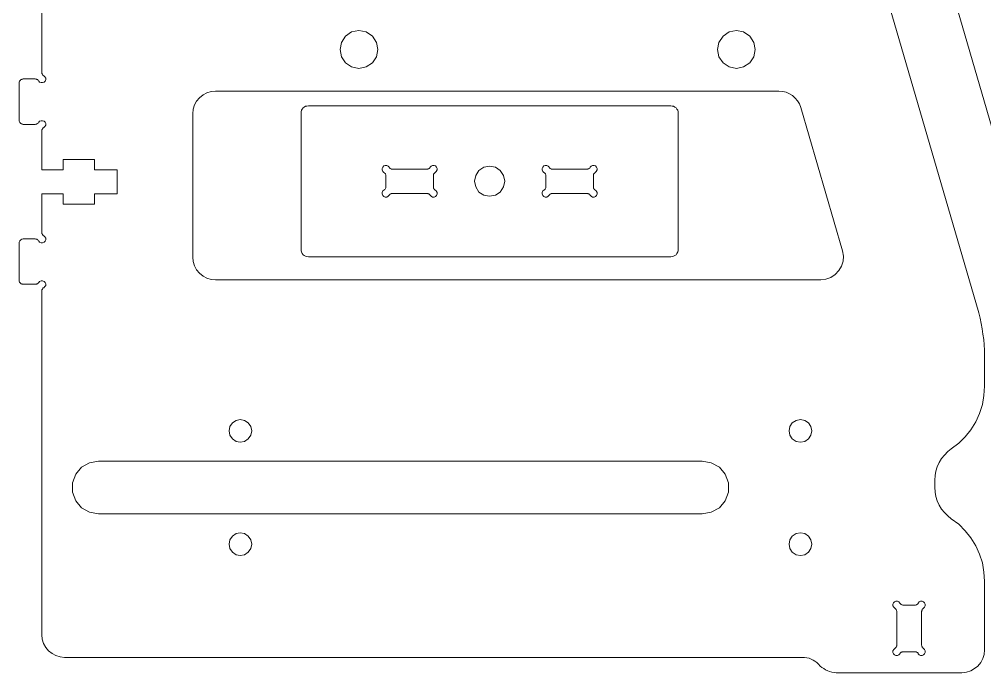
# Model space of a CAD drawing. Header units: inches. Extents: x 0 to 612, y 168 to 624.
# Drawn here: x 379.2 to 504.6, y 176.6 to 261.5 of the extents above; entities that cross this region are included whole.
import ezdxf

# ---------------------------------------------------------------- set-up
doc = ezdxf.new("R2010")
doc.units = ezdxf.units.IN
doc.header["$MEASUREMENT"] = 0
doc.layers.add('Capa 1', color=7, linetype='Continuous')

# ---------------------------------------------------------------- blocks, each defined once
blk = doc.blocks.new('block 520')
at = {"layer": 'Capa 1', "color": 7, "lineweight": 9, "true_color": 0xffffff}
blk.add_lwpolyline([(498.12, 200.7), (498.15, 200.08), (498.25, 199.49), (498.43, 198.94), (498.67, 198.38), (499.01, 197.87), (499.36, 197.42), (499.81, 197), (500.26, 196.62)], dxfattribs=at)
blk = doc.blocks.new('block 521')
at = {"layer": 'Capa 1', "color": 7, "lineweight": 9, "true_color": 0xffffff}
blk.add_lwpolyline([(493.58, 185.66), (493.45, 185.83), (493.27, 185.9), (493.06, 185.9), (492.89, 185.83), (492.75, 185.69), (492.68, 185.52), (492.68, 185.31), (492.79, 185.14), (492.93, 185)], dxfattribs=at)
blk = doc.blocks.new('block 522')
at = {"layer": 'Capa 1', "color": 7, "lineweight": 9, "true_color": 0xffffff}
blk.add_lwpolyline([(494, 185.41), (493.96, 185.41), (493.89, 185.45), (493.83, 185.45), (493.76, 185.48), (493.72, 185.52), (493.65, 185.55), (493.62, 185.62), (493.58, 185.66)], dxfattribs=at)
blk = doc.blocks.new('block 523')
at = {"layer": 'Capa 1', "color": 7, "lineweight": 9, "true_color": 0xffffff}
blk.add_lwpolyline([(500.26, 196.62), (501.23, 195.89), (502.06, 195.06), (502.82, 194.13), (503.44, 193.09), (503.93, 192.02), (504.31, 190.88), (504.51, 189.7), (504.58, 188.49)], dxfattribs=at)
blk = doc.blocks.new('block 524')
at = {"layer": 'Capa 1', "color": 7, "lineweight": 9, "true_color": 0xffffff}
blk.add_lwpolyline([(500.26, 205.68), (499.81, 205.34), (499.36, 204.89), (499.01, 204.44), (498.67, 203.92), (498.43, 203.37), (498.25, 202.81), (498.15, 202.22), (498.12, 201.64)], dxfattribs=at)
blk = doc.blocks.new('block 526')
at = {"layer": 'Capa 1', "color": 7, "lineweight": 9, "true_color": 0xffffff}
blk.add_lwpolyline([(503.82, 223.33), (504, 222.67), (504.13, 221.98), (504.27, 221.28), (504.38, 220.59), (504.48, 219.9), (504.55, 219.21), (504.58, 218.52), (504.58, 217.83)], dxfattribs=at)
blk = doc.blocks.new('block 527')
at = {"layer": 'Capa 1', "color": 7, "lineweight": 9, "true_color": 0xffffff}
blk.add_lwpolyline([(496.66, 185), (496.8, 185.14), (496.87, 185.31), (496.87, 185.52), (496.8, 185.69), (496.66, 185.83), (496.49, 185.9), (496.28, 185.9), (496.11, 185.83), (495.97, 185.66)], dxfattribs=at)
blk = doc.blocks.new('block 528')
at = {"layer": 'Capa 1', "color": 7, "lineweight": 9, "true_color": 0xffffff}
blk.add_lwpolyline([(493.17, 184.58), (493.17, 180.19)], dxfattribs=at)
blk = doc.blocks.new('block 529')
at = {"layer": 'Capa 1', "color": 7, "lineweight": 9, "true_color": 0xffffff}
blk.add_lwpolyline([(492.93, 185), (492.96, 184.96), (493.03, 184.93), (493.06, 184.86), (493.1, 184.83), (493.13, 184.76), (493.13, 184.69), (493.17, 184.62), (493.17, 184.58)], dxfattribs=at)
blk = doc.blocks.new('block 530')
at = {"layer": 'Capa 1', "color": 7, "lineweight": 9, "true_color": 0xffffff}
blk.add_lwpolyline([(385.07, 178.6), (384.49, 178.67), (383.93, 178.84), (383.45, 179.12), (383, 179.46), (382.62, 179.91), (382.34, 180.43), (382.17, 180.99), (382.13, 181.54)], dxfattribs=at)
blk = doc.blocks.new('block 531')
at = {"layer": 'Capa 1', "color": 7, "lineweight": 9, "true_color": 0xffffff}
blk.add_lwpolyline([(498.12, 200.7), (498.12, 201.64)], dxfattribs=at)
blk = doc.blocks.new('block 532')
at = {"layer": 'Capa 1', "color": 7, "lineweight": 9, "true_color": 0xffffff}
blk.add_lwpolyline([(495.55, 185.41), (494, 185.41)], dxfattribs=at)
blk = doc.blocks.new('block 533')
at = {"layer": 'Capa 1', "color": 7, "lineweight": 9, "true_color": 0xffffff}
blk.add_lwpolyline([(495.97, 185.66), (495.94, 185.62), (495.9, 185.55), (495.87, 185.52), (495.8, 185.48), (495.73, 185.45), (495.69, 185.45), (495.62, 185.41), (495.55, 185.41)], dxfattribs=at)
blk = doc.blocks.new('block 534')
at = {"layer": 'Capa 1', "color": 7, "lineweight": 9, "true_color": 0xffffff}
blk.add_lwpolyline([(496.66, 179.78), (496.59, 179.81), (496.56, 179.84), (496.49, 179.88), (496.46, 179.95), (496.46, 180.02), (496.42, 180.05), (496.42, 180.12), (496.39, 180.19)], dxfattribs=at)
blk = doc.blocks.new('block 535')
at = {"layer": 'Capa 1', "color": 7, "lineweight": 9, "true_color": 0xffffff}
blk.add_lwpolyline([(504.58, 213.81), (504.51, 212.6), (504.31, 211.43), (503.93, 210.28), (503.44, 209.21), (502.82, 208.17), (502.06, 207.24), (501.23, 206.41), (500.26, 205.68)], dxfattribs=at)
blk = doc.blocks.new('block 536')
at = {"layer": 'Capa 1', "color": 7, "lineweight": 9, "true_color": 0xffffff}
blk.add_lwpolyline([(495.55, 179.33), (495.62, 179.33), (495.69, 179.33), (495.73, 179.29), (495.8, 179.29), (495.87, 179.26), (495.9, 179.19), (495.94, 179.15), (495.97, 179.08)], dxfattribs=at)
blk = doc.blocks.new('block 537')
at = {"layer": 'Capa 1', "color": 7, "lineweight": 9, "true_color": 0xffffff}
blk.add_lwpolyline([(494, 179.33), (495.55, 179.33)], dxfattribs=at)
blk = doc.blocks.new('block 538')
at = {"layer": 'Capa 1', "color": 7, "lineweight": 9, "true_color": 0xffffff}
blk.add_lwpolyline([(493.58, 179.08), (493.62, 179.15), (493.65, 179.19), (493.72, 179.26), (493.76, 179.29), (493.83, 179.29), (493.89, 179.33), (493.96, 179.33), (494, 179.33)], dxfattribs=at)
blk = doc.blocks.new('block 539')
at = {"layer": 'Capa 1', "color": 7, "lineweight": 9, "true_color": 0xffffff}
blk.add_lwpolyline([(492.93, 179.78), (492.79, 179.64), (492.68, 179.46), (492.68, 179.26), (492.75, 179.08), (492.89, 178.95), (493.06, 178.84), (493.27, 178.88), (493.45, 178.95), (493.58, 179.08)], dxfattribs=at)
blk = doc.blocks.new('block 540')
at = {"layer": 'Capa 1', "color": 7, "lineweight": 9, "true_color": 0xffffff}
blk.add_lwpolyline([(493.17, 180.19), (493.17, 180.12), (493.13, 180.05), (493.13, 180.02), (493.1, 179.95), (493.06, 179.88), (493.03, 179.84), (492.96, 179.81), (492.93, 179.78)], dxfattribs=at)
blk = doc.blocks.new('block 542')
at = {"layer": 'Capa 1', "color": 7, "lineweight": 9, "true_color": 0xffffff}
blk.add_lwpolyline([(486.15, 231.38), (480.72, 250.03)], dxfattribs=at)
blk = doc.blocks.new('block 543')
at = {"layer": 'Capa 1', "color": 7, "lineweight": 9, "true_color": 0xffffff}
blk.add_lwpolyline([(483.31, 227.65), (483.97, 227.72), (484.62, 227.93), (485.18, 228.31), (485.66, 228.83), (486.01, 229.41), (486.22, 230.04), (486.25, 230.73), (486.15, 231.38)], dxfattribs=at)
blk = doc.blocks.new('block 544')
at = {"layer": 'Capa 1', "color": 7, "lineweight": 9, "true_color": 0xffffff}
blk.add_lwpolyline([(404.69, 227.65), (483.31, 227.65)], dxfattribs=at)
blk = doc.blocks.new('block 545')
at = {"layer": 'Capa 1', "color": 7, "lineweight": 9, "true_color": 0xffffff}
blk.add_lwpolyline([(401.75, 230.59), (401.78, 230), (401.95, 229.45), (402.23, 228.93), (402.61, 228.48), (403.06, 228.13), (403.54, 227.86), (404.1, 227.68), (404.69, 227.65)], dxfattribs=at)
blk = doc.blocks.new('block 546')
at = {"layer": 'Capa 1', "color": 7, "lineweight": 9, "true_color": 0xffffff}
blk.add_lwpolyline([(401.75, 249.2), (401.75, 230.59)], dxfattribs=at)
blk = doc.blocks.new('block 547')
at = {"layer": 'Capa 1', "color": 7, "lineweight": 9, "true_color": 0xffffff}
blk.add_lwpolyline([(504.58, 188.49), (504.58, 179.6)], dxfattribs=at)
blk = doc.blocks.new('block 549')
at = {"layer": 'Capa 1', "color": 7, "lineweight": 9, "true_color": 0xffffff}
blk.add_lwpolyline([(477.88, 252.14), (404.69, 252.14)], dxfattribs=at)
blk = doc.blocks.new('block 550')
at = {"layer": 'Capa 1', "color": 7, "lineweight": 9, "true_color": 0xffffff}
blk.add_lwpolyline([(404.69, 252.14), (404.1, 252.1), (403.54, 251.93), (403.06, 251.65), (402.61, 251.27), (402.23, 250.82), (401.95, 250.34), (401.78, 249.79), (401.75, 249.2)], dxfattribs=at)
blk = doc.blocks.new('block 551')
at = {"layer": 'Capa 1', "color": 7, "lineweight": 9, "true_color": 0xffffff}
blk.add_lwpolyline([(480.72, 250.03), (480.54, 250.48), (480.3, 250.89), (479.99, 251.24), (479.64, 251.55), (479.23, 251.79), (478.81, 252), (478.36, 252.1), (477.88, 252.14)], dxfattribs=at)
blk = doc.blocks.new('block 553')
at = {"layer": 'Capa 1', "color": 7, "lineweight": 9, "true_color": 0xffffff}
blk.add_lwpolyline([(483, 177.74), (482.79, 177.94), (482.55, 178.12), (482.31, 178.25), (482.06, 178.39), (481.79, 178.5), (481.51, 178.57), (481.2, 178.6), (480.92, 178.6)], dxfattribs=at)
blk = doc.blocks.new('block 554')
at = {"layer": 'Capa 1', "color": 7, "lineweight": 9, "true_color": 0xffffff}
blk.add_lwpolyline([(485.32, 176.63), (485.04, 176.66), (484.76, 176.7), (484.45, 176.77), (484.21, 176.87), (483.93, 177.01), (483.69, 177.15), (483.45, 177.32), (483.24, 177.49)], dxfattribs=at)
blk = doc.blocks.new('block 555')
at = {"layer": 'Capa 1', "color": 7, "lineweight": 9, "true_color": 0xffffff}
blk.add_lwpolyline([(504.58, 179.6), (504.55, 179.01), (504.38, 178.46), (504.1, 177.94), (503.72, 177.49), (503.27, 177.15), (502.78, 176.87), (502.23, 176.7), (501.64, 176.63)], dxfattribs=at)
blk = doc.blocks.new('block 558')
at = {"layer": 'Capa 1', "color": 7, "lineweight": 9, "true_color": 0xffffff}
blk.add_lwpolyline([(496.39, 184.58), (496.42, 184.62), (496.42, 184.69), (496.46, 184.76), (496.46, 184.83), (496.49, 184.86), (496.56, 184.93), (496.59, 184.96), (496.66, 185)], dxfattribs=at)
blk = doc.blocks.new('block 559')
at = {"layer": 'Capa 1', "color": 7, "lineweight": 9, "true_color": 0xffffff}
blk.add_lwpolyline([(496.39, 180.19), (496.39, 184.58)], dxfattribs=at)
blk = doc.blocks.new('block 560')
at = {"layer": 'Capa 1', "color": 7, "lineweight": 9, "true_color": 0xffffff}
blk.add_lwpolyline([(381.27, 227.06), (381.34, 227.06), (381.41, 227.06), (381.48, 227.1), (381.51, 227.1), (381.58, 227.13), (381.61, 227.2), (381.68, 227.23), (381.72, 227.3)], dxfattribs=at)
blk = doc.blocks.new('block 561')
at = {"layer": 'Capa 1', "color": 7, "lineweight": 9, "true_color": 0xffffff}
blk.add_lwpolyline([(495.97, 179.08), (496.11, 178.95), (496.28, 178.88), (496.49, 178.84), (496.66, 178.95), (496.8, 179.08), (496.87, 179.26), (496.87, 179.46), (496.8, 179.64), (496.66, 179.78)], dxfattribs=at)
blk = doc.blocks.new('block 562')
at = {"layer": 'Capa 1', "color": 7, "lineweight": 9, "true_color": 0xffffff}
blk.add_lwpolyline([(382.38, 226.61), (382.31, 226.58), (382.27, 226.54), (382.24, 226.51), (382.2, 226.44), (382.17, 226.37), (382.13, 226.33), (382.13, 226.27), (382.13, 226.2)], dxfattribs=at)
blk = doc.blocks.new('block 563')
at = {"layer": 'Capa 1', "color": 7, "lineweight": 9, "true_color": 0xffffff}
blk.add_lwpolyline([(382.13, 181.54), (382.13, 226.2)], dxfattribs=at)
blk = doc.blocks.new('block 564')
at = {"layer": 'Capa 1', "color": 7, "lineweight": 9, "true_color": 0xffffff}
blk.add_lwpolyline([(480.92, 178.6), (385.07, 178.6)], dxfattribs=at)
blk = doc.blocks.new('block 565')
at = {"layer": 'Capa 1', "color": 7, "lineweight": 9, "true_color": 0xffffff}
blk.add_lwpolyline([(483.24, 177.49), (483, 177.74)], dxfattribs=at)
blk = doc.blocks.new('block 566')
at = {"layer": 'Capa 1', "color": 7, "lineweight": 9, "true_color": 0xffffff}
blk.add_lwpolyline([(501.64, 176.63), (485.32, 176.63)], dxfattribs=at)
blk = doc.blocks.new('block 587')
at = {"layer": 'Capa 1', "color": 7, "lineweight": 9, "true_color": 0xffffff}
blk.add_lwpolyline([(382.38, 226.61), (382.51, 226.75), (382.62, 226.92), (382.62, 227.13), (382.55, 227.3), (382.41, 227.44), (382.2, 227.51), (382.03, 227.51), (381.82, 227.44), (381.72, 227.3)], dxfattribs=at)
blk = doc.blocks.new('block 605')
at = {"layer": 'Capa 1', "color": 7, "lineweight": 9, "true_color": 0xffffff}
blk.add_lwpolyline([(382.13, 254.56), (382.13, 343.87)], dxfattribs=at)
blk = doc.blocks.new('block 606')
at = {"layer": 'Capa 1', "color": 7, "lineweight": 9, "true_color": 0xffffff}
blk.add_lwpolyline([(382.13, 254.56), (382.13, 254.49), (382.13, 254.42), (382.17, 254.39), (382.2, 254.32), (382.24, 254.25), (382.27, 254.21), (382.31, 254.18), (382.38, 254.14)], dxfattribs=at)
blk = doc.blocks.new('block 607')
at = {"layer": 'Capa 1', "color": 7, "lineweight": 9, "true_color": 0xffffff}
blk.add_lwpolyline([(381.72, 253.45), (381.82, 253.32), (382.03, 253.25), (382.2, 253.25), (382.41, 253.32), (382.55, 253.45), (382.62, 253.63), (382.62, 253.83), (382.51, 254.01), (382.38, 254.14)], dxfattribs=at)
blk = doc.blocks.new('block 608')
at = {"layer": 'Capa 1', "color": 7, "lineweight": 9, "true_color": 0xffffff}
blk.add_lwpolyline([(381.72, 253.45), (381.68, 253.52), (381.61, 253.56), (381.58, 253.63), (381.51, 253.66), (381.48, 253.66), (381.41, 253.7), (381.34, 253.7), (381.27, 253.73)], dxfattribs=at)
blk = doc.blocks.new('block 609')
at = {"layer": 'Capa 1', "color": 7, "lineweight": 9, "true_color": 0xffffff}
blk.add_lwpolyline([(379.68, 253.73), (381.27, 253.73)], dxfattribs=at)
blk = doc.blocks.new('block 610')
at = {"layer": 'Capa 1', "color": 7, "lineweight": 9, "true_color": 0xffffff}
blk.add_lwpolyline([(379.68, 253.73), (379.57, 253.7), (379.5, 253.66), (379.4, 253.63), (379.33, 253.56), (379.26, 253.49), (379.23, 253.42), (379.19, 253.32), (379.19, 253.21)], dxfattribs=at)
blk = doc.blocks.new('block 611')
at = {"layer": 'Capa 1', "color": 7, "lineweight": 9, "true_color": 0xffffff}
blk.add_lwpolyline([(379.19, 248.33), (379.19, 253.21)], dxfattribs=at)
blk = doc.blocks.new('block 612')
at = {"layer": 'Capa 1', "color": 7, "lineweight": 9, "true_color": 0xffffff}
blk.add_lwpolyline([(379.19, 248.33), (379.19, 248.23), (379.23, 248.13), (379.26, 248.06), (379.33, 247.99), (379.4, 247.92), (379.5, 247.88), (379.57, 247.85), (379.68, 247.82)], dxfattribs=at)
blk = doc.blocks.new('block 614')
at = {"layer": 'Capa 1', "color": 7, "lineweight": 9, "true_color": 0xffffff}
blk.add_lwpolyline([(381.27, 247.82), (381.34, 247.85), (381.41, 247.85), (381.48, 247.88), (381.51, 247.88), (381.58, 247.92), (381.61, 247.99), (381.68, 248.02), (381.72, 248.09)], dxfattribs=at)
blk = doc.blocks.new('block 619')
at = {"layer": 'Capa 1', "color": 7, "lineweight": 9, "true_color": 0xffffff}
blk.add_lwpolyline([(384.87, 243.28), (384.87, 241.93)], dxfattribs=at)
blk = doc.blocks.new('block 620')
at = {"layer": 'Capa 1', "color": 7, "lineweight": 9, "true_color": 0xffffff}
blk.add_lwpolyline([(388.98, 243.28), (384.87, 243.28)], dxfattribs=at)
blk = doc.blocks.new('block 621')
at = {"layer": 'Capa 1', "color": 7, "lineweight": 9, "true_color": 0xffffff}
blk.add_lwpolyline([(388.98, 241.93), (388.98, 243.28)], dxfattribs=at)
blk = doc.blocks.new('block 622')
at = {"layer": 'Capa 1', "color": 7, "lineweight": 9, "true_color": 0xffffff}
blk.add_lwpolyline([(391.92, 241.93), (388.98, 241.93)], dxfattribs=at)
blk = doc.blocks.new('block 623')
at = {"layer": 'Capa 1', "color": 7, "lineweight": 9, "true_color": 0xffffff}
blk.add_lwpolyline([(391.92, 238.82), (391.92, 241.93)], dxfattribs=at)
blk = doc.blocks.new('block 624')
at = {"layer": 'Capa 1', "color": 7, "lineweight": 9, "true_color": 0xffffff}
blk.add_lwpolyline([(388.98, 238.82), (391.92, 238.82)], dxfattribs=at)
blk = doc.blocks.new('block 625')
at = {"layer": 'Capa 1', "color": 7, "lineweight": 9, "true_color": 0xffffff}
blk.add_lwpolyline([(388.98, 237.47), (388.98, 238.82)], dxfattribs=at)
blk = doc.blocks.new('block 626')
at = {"layer": 'Capa 1', "color": 7, "lineweight": 9, "true_color": 0xffffff}
blk.add_lwpolyline([(384.87, 237.47), (388.98, 237.47)], dxfattribs=at)
blk = doc.blocks.new('block 627')
at = {"layer": 'Capa 1', "color": 7, "lineweight": 9, "true_color": 0xffffff}
blk.add_lwpolyline([(384.87, 238.82), (384.87, 237.47)], dxfattribs=at)
blk = doc.blocks.new('block 628')
at = {"layer": 'Capa 1', "color": 7, "lineweight": 9, "true_color": 0xffffff}
blk.add_lwpolyline([(382.13, 238.82), (384.87, 238.82)], dxfattribs=at)
blk = doc.blocks.new('block 629')
at = {"layer": 'Capa 1', "color": 7, "lineweight": 9, "true_color": 0xffffff}
blk.add_lwpolyline([(382.13, 233.77), (382.13, 238.82)], dxfattribs=at)
blk = doc.blocks.new('block 630')
at = {"layer": 'Capa 1', "color": 7, "lineweight": 9, "true_color": 0xffffff}
blk.add_lwpolyline([(382.13, 233.77), (382.13, 233.7), (382.13, 233.63), (382.17, 233.6), (382.2, 233.53), (382.24, 233.49), (382.27, 233.43), (382.31, 233.39), (382.38, 233.36)], dxfattribs=at)
blk = doc.blocks.new('block 631')
at = {"layer": 'Capa 1', "color": 7, "lineweight": 9, "true_color": 0xffffff}
blk.add_lwpolyline([(381.72, 232.66), (381.82, 232.53), (382.03, 232.46), (382.2, 232.46), (382.41, 232.53), (382.55, 232.66), (382.62, 232.84), (382.62, 233.04), (382.51, 233.22), (382.38, 233.36)], dxfattribs=at)
blk = doc.blocks.new('block 632')
at = {"layer": 'Capa 1', "color": 7, "lineweight": 9, "true_color": 0xffffff}
blk.add_lwpolyline([(381.72, 232.66), (381.68, 232.73), (381.61, 232.77), (381.58, 232.84), (381.51, 232.87), (381.48, 232.91), (381.41, 232.91), (381.34, 232.91), (381.27, 232.94)], dxfattribs=at)
blk = doc.blocks.new('block 633')
at = {"layer": 'Capa 1', "color": 7, "lineweight": 9, "true_color": 0xffffff}
blk.add_lwpolyline([(379.68, 232.94), (381.27, 232.94)], dxfattribs=at)
blk = doc.blocks.new('block 634')
at = {"layer": 'Capa 1', "color": 7, "lineweight": 9, "true_color": 0xffffff}
blk.add_lwpolyline([(379.68, 232.94), (379.57, 232.91), (379.5, 232.91), (379.4, 232.84), (379.33, 232.77), (379.26, 232.7), (379.23, 232.63), (379.19, 232.53), (379.19, 232.42)], dxfattribs=at)
blk = doc.blocks.new('block 635')
at = {"layer": 'Capa 1', "color": 7, "lineweight": 9, "true_color": 0xffffff}
blk.add_lwpolyline([(379.19, 227.54), (379.19, 232.42)], dxfattribs=at)
blk = doc.blocks.new('block 636')
at = {"layer": 'Capa 1', "color": 7, "lineweight": 9, "true_color": 0xffffff}
blk.add_lwpolyline([(379.19, 227.54), (379.19, 227.44), (379.23, 227.34), (379.26, 227.27), (379.33, 227.2), (379.4, 227.13), (379.5, 227.1), (379.57, 227.06), (379.68, 227.06)], dxfattribs=at)
blk = doc.blocks.new('block 637')
at = {"layer": 'Capa 1', "color": 7, "lineweight": 9, "true_color": 0xffffff}
blk.add_lwpolyline([(381.27, 227.06), (379.68, 227.06)], dxfattribs=at)
blk = doc.blocks.new('block 655')
at = {"layer": 'Capa 1', "color": 7, "lineweight": 9, "true_color": 0xffffff}
blk.add_lwpolyline([(467.92, 197.24), (469.09, 197.45), (470.13, 198.04), (470.89, 198.94), (471.31, 200.08), (471.31, 201.26), (470.89, 202.4), (470.13, 203.3), (469.09, 203.88), (467.92, 204.09)], dxfattribs=at)
blk = doc.blocks.new('block 659')
at = {"layer": 'Capa 1', "color": 7, "lineweight": 9, "true_color": 0xffffff}
blk.add_lwpolyline([(423.3, 259.99), (422.36, 259.82), (421.57, 259.26), (421.05, 258.47), (420.88, 257.54), (421.05, 256.6), (421.57, 255.81), (422.36, 255.29), (423.3, 255.08), (424.26, 255.29), (425.06, 255.81), (425.58, 256.6), (425.75, 257.54), (425.58, 258.47), (425.06, 259.26), (424.26, 259.82), (423.3, 259.99)], dxfattribs=at)
blk = doc.blocks.new('block 660')
at = {"layer": 'Capa 1', "color": 7, "lineweight": 9, "true_color": 0xffffff}
blk.add_lwpolyline([(472.34, 259.99), (471.41, 259.82), (470.62, 259.26), (470.06, 258.47), (469.89, 257.54), (470.06, 256.6), (470.62, 255.81), (471.41, 255.29), (472.34, 255.08), (473.28, 255.29), (474.07, 255.81), (474.59, 256.6), (474.8, 257.54), (474.59, 258.47), (474.07, 259.26), (473.28, 259.82), (472.34, 259.99)], dxfattribs=at)
blk = doc.blocks.new('block 679')
at = {"layer": 'Capa 1', "color": 7, "lineweight": 9, "true_color": 0xffffff}
blk.add_lwpolyline([(389.47, 204.09), (388.33, 203.88), (387.29, 203.3), (386.53, 202.4), (386.11, 201.26), (386.11, 200.08), (386.53, 198.94), (387.29, 198.04), (388.33, 197.45), (389.47, 197.24)], dxfattribs=at)
blk = doc.blocks.new('block 680')
at = {"layer": 'Capa 1', "color": 7, "lineweight": 9, "true_color": 0xffffff}
blk.add_lwpolyline([(467.92, 204.09), (389.47, 204.09)], dxfattribs=at)
blk = doc.blocks.new('block 682')
at = {"layer": 'Capa 1', "color": 7, "lineweight": 9, "true_color": 0xffffff}
blk.add_lwpolyline([(389.47, 197.24), (467.92, 197.24)], dxfattribs=at)
blk = doc.blocks.new('block 683')
at = {"layer": 'Capa 1', "color": 7, "lineweight": 9, "true_color": 0xffffff}
blk.add_lwpolyline([(480.68, 191.85), (480.09, 191.95), (479.61, 192.26), (479.3, 192.75), (479.19, 193.3), (479.3, 193.89), (479.61, 194.34), (480.09, 194.68), (480.68, 194.79), (481.24, 194.68), (481.72, 194.34), (482.03, 193.89), (482.13, 193.3), (482.03, 192.75), (481.72, 192.26), (481.24, 191.95), (480.68, 191.85)], dxfattribs=at)
blk = doc.blocks.new('block 684')
at = {"layer": 'Capa 1', "color": 7, "lineweight": 9, "true_color": 0xffffff}
blk.add_lwpolyline([(480.68, 206.55), (480.09, 206.65), (479.61, 207), (479.3, 207.45), (479.19, 208.04), (479.3, 208.59), (479.61, 209.07), (480.09, 209.38), (480.68, 209.49), (481.24, 209.38), (481.72, 209.07), (482.03, 208.59), (482.13, 208.04), (482.03, 207.45), (481.72, 207), (481.24, 206.65), (480.68, 206.55)], dxfattribs=at)
blk = doc.blocks.new('block 685')
at = {"layer": 'Capa 1', "color": 7, "lineweight": 9, "true_color": 0xffffff}
blk.add_lwpolyline([(407.9, 206.55), (407.35, 206.65), (406.87, 207), (406.55, 207.45), (406.45, 208.04), (406.55, 208.59), (406.87, 209.07), (407.35, 209.38), (407.9, 209.49), (408.46, 209.38), (408.94, 209.07), (409.29, 208.59), (409.39, 208.04), (409.29, 207.45), (408.94, 207), (408.46, 206.65), (407.9, 206.55)], dxfattribs=at)
blk = doc.blocks.new('block 686')
at = {"layer": 'Capa 1', "color": 7, "lineweight": 9, "true_color": 0xffffff}
blk.add_lwpolyline([(407.9, 191.85), (407.35, 191.95), (406.87, 192.26), (406.55, 192.75), (406.45, 193.3), (406.55, 193.89), (406.87, 194.34), (407.35, 194.68), (407.9, 194.79), (408.46, 194.68), (408.94, 194.34), (409.29, 193.89), (409.39, 193.3), (409.29, 192.75), (408.94, 192.26), (408.46, 191.95), (407.9, 191.85)], dxfattribs=at)
blk = doc.blocks.new('block 691')
at = {"layer": 'Capa 1', "color": 7, "lineweight": 9, "true_color": 0xffffff}
blk.add_lwpolyline([(381.27, 247.82), (379.68, 247.82)], dxfattribs=at)
blk = doc.blocks.new('block 693')
at = {"layer": 'Capa 1', "color": 7, "lineweight": 9, "true_color": 0xffffff}
blk.add_lwpolyline([(382.38, 247.4), (382.51, 247.54), (382.62, 247.71), (382.62, 247.92), (382.55, 248.09), (382.41, 248.23), (382.2, 248.3), (382.03, 248.3), (381.82, 248.23), (381.72, 248.09)], dxfattribs=at)
blk = doc.blocks.new('block 694')
at = {"layer": 'Capa 1', "color": 7, "lineweight": 9, "true_color": 0xffffff}
blk.add_lwpolyline([(382.38, 247.4), (382.31, 247.37), (382.27, 247.33), (382.24, 247.3), (382.2, 247.23), (382.17, 247.16), (382.13, 247.12), (382.13, 247.05), (382.13, 246.98)], dxfattribs=at)
blk = doc.blocks.new('block 695')
at = {"layer": 'Capa 1', "color": 7, "lineweight": 9, "true_color": 0xffffff}
blk.add_lwpolyline([(382.13, 241.93), (382.13, 246.98)], dxfattribs=at)
blk = doc.blocks.new('block 696')
at = {"layer": 'Capa 1', "color": 7, "lineweight": 9, "true_color": 0xffffff}
blk.add_lwpolyline([(384.87, 241.93), (382.13, 241.93)], dxfattribs=at)
blk = doc.blocks.new('block 719')
at = {"layer": 'Capa 1', "color": 7, "lineweight": 9, "true_color": 0xffffff}
blk.add_lwpolyline([(504.58, 217.83), (504.58, 213.81)], dxfattribs=at)
blk = doc.blocks.new('block 720')
at = {"layer": 'Capa 1', "color": 7, "lineweight": 9, "true_color": 0xffffff}
blk.add_lwpolyline([(413.13, 534.33), (503.82, 223.33)], dxfattribs=at)
blk = doc.blocks.new('block 2614')
at = {"layer": 'Capa 1', "color": 7, "lineweight": 9, "true_color": 0xffffff}
blk.add_lwpolyline([(523.44, 185.97), (432.77, 496.97)], dxfattribs=at)
blk = doc.blocks.new('block 3203')
at = {"layer": 'Capa 1', "color": 7, "lineweight": 9, "true_color": 0xffffff}
blk.add_lwpolyline([(464.8, 249.27), (464.77, 249.44), (464.74, 249.65), (464.63, 249.79), (464.53, 249.96), (464.35, 250.06), (464.18, 250.17), (464.01, 250.2), (463.84, 250.24)], dxfattribs=at)
blk = doc.blocks.new('block 3204')
at = {"layer": 'Capa 1', "color": 7, "lineweight": 9, "true_color": 0xffffff}
blk.add_lwpolyline([(454.01, 239.27), (453.98, 239.31), (453.91, 239.38), (453.87, 239.41), (453.84, 239.48), (453.8, 239.51), (453.8, 239.58), (453.77, 239.65), (453.77, 239.72)], dxfattribs=at)
blk = doc.blocks.new('block 3205')
at = {"layer": 'Capa 1', "color": 7, "lineweight": 9, "true_color": 0xffffff}
blk.add_lwpolyline([(452.94, 238.86), (452.97, 238.86), (453.04, 238.86), (453.11, 238.82), (453.18, 238.79), (453.22, 238.75), (453.29, 238.72), (453.32, 238.68), (453.35, 238.61)], dxfattribs=at)
blk = doc.blocks.new('block 3206')
at = {"layer": 'Capa 1', "color": 7, "lineweight": 9, "true_color": 0xffffff}
blk.add_lwpolyline([(447.34, 239.27), (447.2, 239.17), (447.13, 238.96), (447.13, 238.79), (447.2, 238.58), (447.34, 238.44), (447.51, 238.37), (447.72, 238.37), (447.89, 238.48), (448.03, 238.61)], dxfattribs=at)
blk = doc.blocks.new('block 3207')
at = {"layer": 'Capa 1', "color": 7, "lineweight": 9, "true_color": 0xffffff}
blk.add_lwpolyline([(448.44, 238.86), (452.94, 238.86)], dxfattribs=at)
blk = doc.blocks.new('block 3208')
at = {"layer": 'Capa 1', "color": 7, "lineweight": 9, "true_color": 0xffffff}
blk.add_lwpolyline([(448.03, 238.61), (448.06, 238.68), (448.1, 238.72), (448.13, 238.75), (448.2, 238.79), (448.27, 238.82), (448.3, 238.86), (448.37, 238.86), (448.44, 238.86)], dxfattribs=at)
blk = doc.blocks.new('block 3209')
at = {"layer": 'Capa 1', "color": 7, "lineweight": 9, "true_color": 0xffffff}
blk.add_lwpolyline([(453.35, 238.61), (453.49, 238.48), (453.67, 238.37), (453.87, 238.37), (454.05, 238.44), (454.19, 238.58), (454.25, 238.79), (454.25, 238.96), (454.15, 239.17), (454.01, 239.27)], dxfattribs=at)
blk = doc.blocks.new('block 3210')
at = {"layer": 'Capa 1', "color": 7, "lineweight": 9, "true_color": 0xffffff}
blk.add_lwpolyline([(453.77, 239.72), (453.77, 241.14)], dxfattribs=at)
blk = doc.blocks.new('block 3211')
at = {"layer": 'Capa 1', "color": 7, "lineweight": 9, "true_color": 0xffffff}
blk.add_lwpolyline([(453.35, 242.25), (453.32, 242.18), (453.29, 242.14), (453.22, 242.11), (453.18, 242.07), (453.11, 242.04), (453.04, 242), (452.97, 242), (452.94, 242)], dxfattribs=at)
blk = doc.blocks.new('block 3212')
at = {"layer": 'Capa 1', "color": 7, "lineweight": 9, "true_color": 0xffffff}
blk.add_lwpolyline([(452.94, 242), (448.44, 242)], dxfattribs=at)
blk = doc.blocks.new('block 3213')
at = {"layer": 'Capa 1', "color": 7, "lineweight": 9, "true_color": 0xffffff}
blk.add_lwpolyline([(453.77, 241.14), (453.77, 241.21), (453.8, 241.28), (453.8, 241.35), (453.84, 241.38), (453.87, 241.45), (453.91, 241.49), (453.98, 241.55), (454.01, 241.59)], dxfattribs=at)
blk = doc.blocks.new('block 3214')
at = {"layer": 'Capa 1', "color": 7, "lineweight": 9, "true_color": 0xffffff}
blk.add_lwpolyline([(454.01, 241.59), (454.15, 241.69), (454.25, 241.9), (454.25, 242.07), (454.19, 242.28), (454.05, 242.42), (453.87, 242.49), (453.67, 242.49), (453.49, 242.38), (453.35, 242.25)], dxfattribs=at)
blk = doc.blocks.new('block 3215')
at = {"layer": 'Capa 1', "color": 7, "lineweight": 9, "true_color": 0xffffff}
blk.add_lwpolyline([(448.44, 242), (448.37, 242), (448.3, 242), (448.27, 242.04), (448.2, 242.07), (448.13, 242.11), (448.1, 242.14), (448.06, 242.18), (448.03, 242.25)], dxfattribs=at)
blk = doc.blocks.new('block 3216')
at = {"layer": 'Capa 1', "color": 7, "lineweight": 9, "true_color": 0xffffff}
blk.add_lwpolyline([(426.82, 239.72), (426.79, 239.65), (426.79, 239.58), (426.75, 239.51), (426.75, 239.48), (426.72, 239.41), (426.65, 239.38), (426.62, 239.31), (426.55, 239.27)], dxfattribs=at)
blk = doc.blocks.new('block 3217')
at = {"layer": 'Capa 1', "color": 7, "lineweight": 9, "true_color": 0xffffff}
blk.add_lwpolyline([(426.82, 241.14), (426.82, 239.72)], dxfattribs=at)
blk = doc.blocks.new('block 3218')
at = {"layer": 'Capa 1', "color": 7, "lineweight": 9, "true_color": 0xffffff}
blk.add_lwpolyline([(426.55, 241.59), (426.62, 241.55), (426.65, 241.49), (426.72, 241.45), (426.75, 241.38), (426.75, 241.35), (426.79, 241.28), (426.79, 241.21), (426.82, 241.14)], dxfattribs=at)
blk = doc.blocks.new('block 3219')
at = {"layer": 'Capa 1', "color": 7, "lineweight": 9, "true_color": 0xffffff}
blk.add_lwpolyline([(427.24, 242.25), (427.1, 242.38), (426.93, 242.49), (426.72, 242.49), (426.55, 242.42), (426.41, 242.28), (426.34, 242.07), (426.34, 241.9), (426.41, 241.69), (426.55, 241.59)], dxfattribs=at)
blk = doc.blocks.new('block 3220')
at = {"layer": 'Capa 1', "color": 7, "lineweight": 9, "true_color": 0xffffff}
blk.add_lwpolyline([(427.65, 242), (427.58, 242), (427.52, 242), (427.48, 242.04), (427.41, 242.07), (427.34, 242.11), (427.31, 242.14), (427.27, 242.18), (427.24, 242.25)], dxfattribs=at)
blk = doc.blocks.new('block 3221')
at = {"layer": 'Capa 1', "color": 7, "lineweight": 9, "true_color": 0xffffff}
blk.add_lwpolyline([(432.15, 242), (427.65, 242)], dxfattribs=at)
blk = doc.blocks.new('block 3222')
at = {"layer": 'Capa 1', "color": 7, "lineweight": 9, "true_color": 0xffffff}
blk.add_lwpolyline([(432.57, 242.25), (432.53, 242.18), (432.5, 242.14), (432.43, 242.11), (432.39, 242.07), (432.32, 242.04), (432.25, 242), (432.19, 242), (432.15, 242)], dxfattribs=at)
blk = doc.blocks.new('block 3223')
at = {"layer": 'Capa 1', "color": 7, "lineweight": 9, "true_color": 0xffffff}
blk.add_lwpolyline([(433.22, 241.59), (433.36, 241.69), (433.47, 241.9), (433.47, 242.07), (433.4, 242.28), (433.26, 242.42), (433.08, 242.49), (432.88, 242.49), (432.7, 242.38), (432.57, 242.25)], dxfattribs=at)
blk = doc.blocks.new('block 3224')
at = {"layer": 'Capa 1', "color": 7, "lineweight": 9, "true_color": 0xffffff}
blk.add_lwpolyline([(432.98, 241.14), (432.98, 241.21), (433.02, 241.28), (433.02, 241.35), (433.05, 241.38), (433.08, 241.45), (433.12, 241.49), (433.19, 241.55), (433.22, 241.59)], dxfattribs=at)
blk = doc.blocks.new('block 3225')
at = {"layer": 'Capa 1', "color": 7, "lineweight": 9, "true_color": 0xffffff}
blk.add_lwpolyline([(432.98, 239.72), (432.98, 241.14)], dxfattribs=at)
blk = doc.blocks.new('block 3226')
at = {"layer": 'Capa 1', "color": 7, "lineweight": 9, "true_color": 0xffffff}
blk.add_lwpolyline([(433.22, 239.27), (433.19, 239.31), (433.12, 239.38), (433.08, 239.41), (433.05, 239.48), (433.02, 239.51), (433.02, 239.58), (432.98, 239.65), (432.98, 239.72)], dxfattribs=at)
blk = doc.blocks.new('block 3227')
at = {"layer": 'Capa 1', "color": 7, "lineweight": 9, "true_color": 0xffffff}
blk.add_lwpolyline([(432.57, 238.61), (432.7, 238.48), (432.88, 238.37), (433.08, 238.37), (433.26, 238.44), (433.4, 238.58), (433.47, 238.79), (433.47, 238.96), (433.36, 239.17), (433.22, 239.27)], dxfattribs=at)
blk = doc.blocks.new('block 3228')
at = {"layer": 'Capa 1', "color": 7, "lineweight": 9, "true_color": 0xffffff}
blk.add_lwpolyline([(432.15, 238.86), (432.19, 238.86), (432.25, 238.86), (432.32, 238.82), (432.39, 238.79), (432.43, 238.75), (432.5, 238.72), (432.53, 238.68), (432.57, 238.61)], dxfattribs=at)
blk = doc.blocks.new('block 3229')
at = {"layer": 'Capa 1', "color": 7, "lineweight": 9, "true_color": 0xffffff}
blk.add_lwpolyline([(427.65, 238.86), (432.15, 238.86)], dxfattribs=at)
blk = doc.blocks.new('block 3230')
at = {"layer": 'Capa 1', "color": 7, "lineweight": 9, "true_color": 0xffffff}
blk.add_lwpolyline([(427.24, 238.61), (427.27, 238.68), (427.31, 238.72), (427.34, 238.75), (427.41, 238.79), (427.48, 238.82), (427.52, 238.86), (427.58, 238.86), (427.65, 238.86)], dxfattribs=at)
blk = doc.blocks.new('block 3231')
at = {"layer": 'Capa 1', "color": 7, "lineweight": 9, "true_color": 0xffffff}
blk.add_lwpolyline([(426.55, 239.27), (426.41, 239.17), (426.34, 238.96), (426.34, 238.79), (426.41, 238.58), (426.55, 238.44), (426.72, 238.37), (426.93, 238.37), (427.1, 238.48), (427.24, 238.61)], dxfattribs=at)
blk = doc.blocks.new('block 3232')
at = {"layer": 'Capa 1', "color": 7, "lineweight": 9, "true_color": 0xffffff}
blk.add_lwpolyline([(463.84, 250.24), (416.76, 250.24)], dxfattribs=at)
blk = doc.blocks.new('block 3233')
at = {"layer": 'Capa 1', "color": 7, "lineweight": 9, "true_color": 0xffffff}
blk.add_lwpolyline([(416.76, 250.24), (416.55, 250.2), (416.38, 250.17), (416.21, 250.06), (416.07, 249.96), (415.93, 249.79), (415.86, 249.65), (415.79, 249.44), (415.79, 249.27)], dxfattribs=at)
blk = doc.blocks.new('block 3234')
at = {"layer": 'Capa 1', "color": 7, "lineweight": 9, "true_color": 0xffffff}
blk.add_lwpolyline([(415.79, 249.27), (415.79, 231.59)], dxfattribs=at)
blk = doc.blocks.new('block 3235')
at = {"layer": 'Capa 1', "color": 7, "lineweight": 9, "true_color": 0xffffff}
blk.add_lwpolyline([(415.79, 231.59), (415.79, 231.42), (415.86, 231.25), (415.93, 231.07), (416.07, 230.9), (416.21, 230.8), (416.38, 230.69), (416.55, 230.66), (416.76, 230.62)], dxfattribs=at)
blk = doc.blocks.new('block 3236')
at = {"layer": 'Capa 1', "color": 7, "lineweight": 9, "true_color": 0xffffff}
blk.add_lwpolyline([(416.76, 230.62), (463.84, 230.62)], dxfattribs=at)
blk = doc.blocks.new('block 3237')
at = {"layer": 'Capa 1', "color": 7, "lineweight": 9, "true_color": 0xffffff}
blk.add_lwpolyline([(463.84, 230.62), (464.01, 230.66), (464.18, 230.69), (464.35, 230.8), (464.53, 230.9), (464.63, 231.07), (464.74, 231.25), (464.77, 231.42), (464.8, 231.59)], dxfattribs=at)
blk = doc.blocks.new('block 3238')
at = {"layer": 'Capa 1', "color": 7, "lineweight": 9, "true_color": 0xffffff}
blk.add_lwpolyline([(464.8, 231.59), (464.8, 249.27)], dxfattribs=at)
blk = doc.blocks.new('block 3239')
at = {"layer": 'Capa 1', "color": 7, "lineweight": 9, "true_color": 0xffffff}
blk.add_lwpolyline([(442.25, 240.45), (442.11, 241.17), (441.66, 241.83), (441.04, 242.25), (440.28, 242.38), (439.55, 242.25), (438.9, 241.83), (438.48, 241.17), (438.34, 240.45), (438.48, 239.69), (438.9, 239.03), (439.55, 238.61), (440.28, 238.48), (441.04, 238.61), (441.66, 239.03), (442.11, 239.69), (442.25, 240.45)], dxfattribs=at)
blk = doc.blocks.new('block 3240')
at = {"layer": 'Capa 1', "color": 7, "lineweight": 9, "true_color": 0xffffff}
blk.add_lwpolyline([(447.34, 241.59), (447.41, 241.55), (447.44, 241.49), (447.51, 241.45), (447.54, 241.38), (447.54, 241.35), (447.58, 241.28), (447.58, 241.21), (447.58, 241.14)], dxfattribs=at)
blk = doc.blocks.new('block 3241')
at = {"layer": 'Capa 1', "color": 7, "lineweight": 9, "true_color": 0xffffff}
blk.add_lwpolyline([(448.03, 242.25), (447.89, 242.38), (447.72, 242.49), (447.51, 242.49), (447.34, 242.42), (447.2, 242.28), (447.13, 242.07), (447.13, 241.9), (447.2, 241.69), (447.34, 241.59)], dxfattribs=at)
blk = doc.blocks.new('block 3242')
at = {"layer": 'Capa 1', "color": 7, "lineweight": 9, "true_color": 0xffffff}
blk.add_lwpolyline([(447.58, 239.72), (447.58, 239.65), (447.58, 239.58), (447.54, 239.51), (447.54, 239.48), (447.51, 239.41), (447.44, 239.38), (447.41, 239.31), (447.34, 239.27)], dxfattribs=at)
blk = doc.blocks.new('block 3243')
at = {"layer": 'Capa 1', "color": 7, "lineweight": 9, "true_color": 0xffffff}
blk.add_lwpolyline([(447.58, 241.14), (447.58, 239.72)], dxfattribs=at)

msp = doc.modelspace()

# ---------------------------------------------------------------- block references
at = {"layer": 'Capa 1'}
for name in ['block 720', 'block 2614', 'block 605', 'block 659', 'block 660', 'block 610', 'block 609', 'block 608', 'block 607', 'block 606', 'block 611', 'block 550', 'block 549', 'block 551', 'block 3233', 'block 3232', 'block 3203', 'block 542', 'block 612', 'block 546', 'block 3234', 'block 3238', 'block 691', 'block 614', 'block 693', 'block 694', 'block 695', 'block 619', 'block 620', 'block 621', 'block 3219', 'block 3220', 'block 3222', 'block 3223', 'block 3239', 'block 3241', 'block 3215', 'block 3211', 'block 3214', 'block 696', 'block 622', 'block 623', 'block 3218', 'block 3217', 'block 3221', 'block 3224', 'block 3225', 'block 3240', 'block 3243', 'block 3212', 'block 3213', 'block 3210', 'block 3216', 'block 3226', 'block 3242', 'block 3204', 'block 628', 'block 629', 'block 627', 'block 624', 'block 625', 'block 3231', 'block 3230', 'block 3229', 'block 3228', 'block 3227', 'block 3206', 'block 3208', 'block 3207', 'block 3205', 'block 3209', 'block 626', 'block 631', 'block 630', 'block 634', 'block 635', 'block 633', 'block 632', 'block 3235', 'block 3237', 'block 543', 'block 545', 'block 3236', 'block 636', 'block 637', 'block 560', 'block 587', 'block 544', 'block 562', 'block 563', 'block 526', 'block 719', 'block 535', 'block 685', 'block 684', 'block 524', 'block 679', 'block 680', 'block 655', 'block 531', 'block 520', 'block 682', 'block 523', 'block 686', 'block 683', 'block 547', 'block 521', 'block 522', 'block 533', 'block 527', 'block 529', 'block 528', 'block 532', 'block 558', 'block 559', 'block 530', 'block 539', 'block 540', 'block 561', 'block 534', 'block 555', 'block 564', 'block 553', 'block 538', 'block 537', 'block 536', 'block 565', 'block 554', 'block 566']:
    msp.add_blockref(name, (0, 0), dxfattribs=at)

doc.saveas('drawing.dxf')
